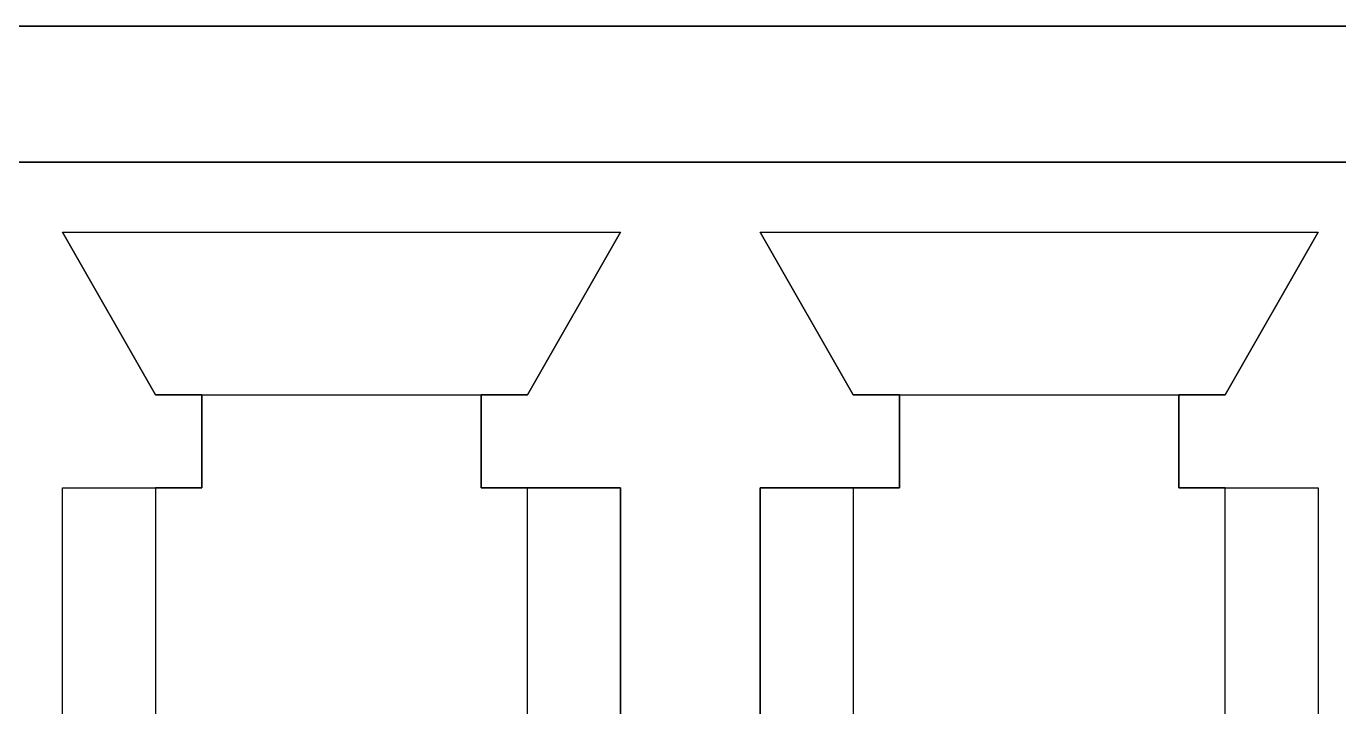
# Model space of a CAD drawing. Header units: millimetres. Extents: x -58 to 58, y -6 to 23.
# Drawn here: x 18.92 to 26.09, y 10.59 to 14.3 of the extents above; entities that cross this region are included whole.
import ezdxf

# ---------------------------------------------------------------- set-up
doc = ezdxf.new("R2010")
doc.units = ezdxf.units.MM
doc.header["$MEASUREMENT"] = 0
doc.layers.add('CL57_ASM', color=7, linetype='CONTINUOUS')

msp = doc.modelspace()

# ---------------------------------------------------------------- linework, layer by layer
at = {"layer": 'CL57_ASM'}
for p, q in [((42.2, 14.3, -1), (-43.8, 14.3, -1)), ((-43.8, 14.3), (42.2, 14.3)), ((-43.8, 14.3), (42.2, 14.3)), ((42.2, 14.3, -1), (-43.8, 14.3, -1)), ((42.2, 14.3, -1), (-43.8, 14.3, -1)), ((-43.8, 14.3), (42.2, 14.3)), ((-43.8, 14.3), (42.2, 14.3)), ((42.2, 14.3, -1), (-43.8, 14.3, -1)), ((42.2, 14.3, -1), (-43.8, 14.3, -1)), ((-43.8, 14.3), (42.2, 14.3)), ((-43.8, 14.3), (42.2, 14.3)), ((42.2, 14.3, -1), (-43.8, 14.3, -1)), ((42.2, 13.558), (10.421, 13.558)), ((10.421, 13.558, -9.144), (42.298, 13.558, -9.144)), ((10.421, 13.558, -9.144), (42.298, 13.558, -9.144)), ((42.2, 13.558), (10.421, 13.558)), ((42.2, 13.558), (10.421, 13.558)), ((10.421, 13.558, -9.144), (42.298, 13.558, -9.144)), ((10.421, 13.558, -9.144), (42.298, 13.558, -9.144)), ((42.2, 13.558), (10.421, 13.558)), ((42.2, 13.558), (10.421, 13.558)), ((10.421, 13.558, -9.144), (42.298, 13.558, -9.144)), ((10.421, 13.558, -9.144), (42.298, 13.558, -9.144)), ((42.2, 13.558), (10.421, 13.558)), ((19.1205, 13.177), (19.6285, 12.288)), ((19.1205, 13.177), (22.1685, 13.177)), ((19.1205, 13.177, -8.128), (22.1685, 13.177, -8.128)), ((19.1205, 13.177), (19.1205, 13.177, -8.128)), ((19.1205, 13.177), (22.1685, 13.177)), ((19.6285, 12.288, -8.128), (19.1205, 13.177, -8.128)), ((19.1205, 13.177, -8.128), (22.1685, 13.177, -8.128)), ((19.1205, 13.177), (19.1205, 13.177, -8.128)), ((19.1205, 13.177), (19.6285, 12.288)), ((19.6285, 12.288, -8.128), (19.1205, 13.177, -8.128)), ((19.1205, 13.177), (19.6285, 12.288)), ((19.1205, 13.177), (22.1685, 13.177)), ((19.1205, 13.177, -8.128), (22.1685, 13.177, -8.128)), ((19.1205, 13.177), (19.1205, 13.177, -8.128)), ((19.1205, 13.177), (22.1685, 13.177)), ((19.6285, 12.288, -8.128), (19.1205, 13.177, -8.128)), ((19.1205, 13.177, -8.128), (22.1685, 13.177, -8.128)), ((19.1205, 13.177), (19.1205, 13.177, -8.128)), ((19.1205, 13.177), (19.6285, 12.288)), ((19.6285, 12.288, -8.128), (19.1205, 13.177, -8.128)), ((19.1205, 13.177), (19.6285, 12.288)), ((19.1205, 13.177), (22.1685, 13.177)), ((19.1205, 13.177, -8.128), (22.1685, 13.177, -8.128)), ((19.1205, 13.177), (19.1205, 13.177, -8.128)), ((19.1205, 13.177), (22.1685, 13.177)), ((19.6285, 12.288, -8.128), (19.1205, 13.177, -8.128)), ((19.1205, 13.177, -8.128), (22.1685, 13.177, -8.128)), ((19.1205, 13.177), (19.1205, 13.177, -8.128)), ((19.1205, 13.177), (19.6285, 12.288)), ((19.6285, 12.288, -8.128), (19.1205, 13.177, -8.128)), ((21.6605, 12.288), (22.1685, 13.177)), ((22.1685, 13.177, -8.128), (21.6605, 12.288, -8.128)), ((22.1685, 13.177, -8.128), (21.6605, 12.288, -8.128)), ((21.6605, 12.288), (22.1685, 13.177)), ((21.6605, 12.288), (22.1685, 13.177)), ((22.1685, 13.177, -8.128), (21.6605, 12.288, -8.128)), ((22.1685, 13.177, -8.128), (21.6605, 12.288, -8.128)), ((21.6605, 12.288), (22.1685, 13.177)), ((21.6605, 12.288), (22.1685, 13.177)), ((22.1685, 13.177, -8.128), (21.6605, 12.288, -8.128)), ((22.1685, 13.177, -8.128), (21.6605, 12.288, -8.128)), ((21.6605, 12.288), (22.1685, 13.177)), ((22.1685, 13.177, -8.128), (22.1685, 13.177)), ((22.1685, 13.177, -8.128), (22.1685, 13.177)), ((22.1685, 13.177, -8.128), (22.1685, 13.177)), ((22.1685, 13.177, -8.128), (22.1685, 13.177)), ((22.1685, 13.177, -8.128), (22.1685, 13.177)), ((22.1685, 13.177, -8.128), (22.1685, 13.177)), ((22.9305, 13.177), (23.4385, 12.288)), ((22.9305, 13.177), (25.9785, 13.177)), ((22.9305, 13.177, -8.128), (25.9785, 13.177, -8.128)), ((22.9305, 13.177), (22.9305, 13.177, -8.128)), ((22.9305, 13.177), (25.9785, 13.177)), ((23.4385, 12.288, -8.128), (22.9305, 13.177, -8.128)), ((22.9305, 13.177, -8.128), (25.9785, 13.177, -8.128)), ((22.9305, 13.177), (22.9305, 13.177, -8.128)), ((22.9305, 13.177), (23.4385, 12.288)), ((23.4385, 12.288, -8.128), (22.9305, 13.177, -8.128)), ((22.9305, 13.177), (23.4385, 12.288)), ((22.9305, 13.177), (25.9785, 13.177)), ((22.9305, 13.177, -8.128), (25.9785, 13.177, -8.128)), ((22.9305, 13.177), (22.9305, 13.177, -8.128)), ((22.9305, 13.177), (25.9785, 13.177)), ((23.4385, 12.288, -8.128), (22.9305, 13.177, -8.128)), ((22.9305, 13.177, -8.128), (25.9785, 13.177, -8.128)), ((22.9305, 13.177), (22.9305, 13.177, -8.128)), ((22.9305, 13.177), (23.4385, 12.288)), ((23.4385, 12.288, -8.128), (22.9305, 13.177, -8.128)), ((22.9305, 13.177), (23.4385, 12.288)), ((22.9305, 13.177), (25.9785, 13.177)), ((22.9305, 13.177, -8.128), (25.9785, 13.177, -8.128)), ((22.9305, 13.177), (22.9305, 13.177, -8.128)), ((22.9305, 13.177), (25.9785, 13.177)), ((23.4385, 12.288, -8.128), (22.9305, 13.177, -8.128)), ((22.9305, 13.177, -8.128), (25.9785, 13.177, -8.128)), ((22.9305, 13.177), (22.9305, 13.177, -8.128)), ((22.9305, 13.177), (23.4385, 12.288)), ((23.4385, 12.288, -8.128), (22.9305, 13.177, -8.128)), ((25.4705, 12.288), (25.9785, 13.177)), ((25.9785, 13.177, -8.128), (25.4705, 12.288, -8.128)), ((25.9785, 13.177, -8.128), (25.4705, 12.288, -8.128)), ((25.4705, 12.288), (25.9785, 13.177)), ((25.4705, 12.288), (25.9785, 13.177)), ((25.9785, 13.177, -8.128), (25.4705, 12.288, -8.128)), ((25.9785, 13.177, -8.128), (25.4705, 12.288, -8.128)), ((25.4705, 12.288), (25.9785, 13.177)), ((25.4705, 12.288), (25.9785, 13.177)), ((25.9785, 13.177, -8.128), (25.4705, 12.288, -8.128)), ((25.9785, 13.177, -8.128), (25.4705, 12.288, -8.128)), ((25.4705, 12.288), (25.9785, 13.177)), ((25.9785, 13.177, -8.128), (25.9785, 13.177)), ((25.9785, 13.177, -8.128), (25.9785, 13.177)), ((25.9785, 13.177, -8.128), (25.9785, 13.177)), ((25.9785, 13.177, -8.128), (25.9785, 13.177)), ((25.9785, 13.177, -8.128), (25.9785, 13.177)), ((25.9785, 13.177, -8.128), (25.9785, 13.177)), ((19.8825, 12.288), (19.6285, 12.288)), ((19.6285, 12.288, -8.128), (21.6605, 12.288, -8.128)), ((19.6285, 12.288, -8.128), (21.6605, 12.288, -8.128)), ((19.6285, 12.288, -8.128), (19.6285, 12.288)), ((19.8825, 12.288), (19.6285, 12.288)), ((19.6285, 12.288, -8.128), (19.6285, 12.288)), ((19.8825, 12.288), (19.6285, 12.288)), ((19.6285, 12.288, -8.128), (21.6605, 12.288, -8.128)), ((19.6285, 12.288, -8.128), (21.6605, 12.288, -8.128)), ((19.6285, 12.288, -8.128), (19.6285, 12.288)), ((19.8825, 12.288), (19.6285, 12.288)), ((19.6285, 12.288, -8.128), (19.6285, 12.288)), ((19.8825, 12.288), (19.6285, 12.288)), ((19.6285, 12.288, -8.128), (21.6605, 12.288, -8.128)), ((19.6285, 12.288, -8.128), (21.6605, 12.288, -8.128)), ((19.6285, 12.288, -8.128), (19.6285, 12.288)), ((19.8825, 12.288), (19.6285, 12.288)), ((19.6285, 12.288, -8.128), (19.6285, 12.288)), ((19.8825, 11.78), (19.8825, 12.288)), ((19.8825, 12.288), (19.8825, 12.288, -6.985)), ((19.8825, 12.288, -6.985), (21.4065, 12.288, -6.985)), ((19.8825, 12.288, -6.985), (21.4065, 12.288, -6.985)), ((19.8825, 12.288, -6.985), (19.8825, 11.78, -6.985)), ((19.8825, 12.288, -6.985), (19.8825, 11.78, -6.985)), ((19.8825, 12.288), (19.8825, 12.288, -6.985)), ((19.8825, 11.78), (19.8825, 12.288)), ((19.8825, 11.78), (19.8825, 12.288)), ((19.8825, 12.288), (19.8825, 12.288, -6.985)), ((19.8825, 12.288, -6.985), (21.4065, 12.288, -6.985)), ((19.8825, 12.288, -6.985), (21.4065, 12.288, -6.985)), ((19.8825, 12.288, -6.985), (19.8825, 11.78, -6.985)), ((19.8825, 12.288, -6.985), (19.8825, 11.78, -6.985)), ((19.8825, 12.288), (19.8825, 12.288, -6.985)), ((19.8825, 11.78), (19.8825, 12.288)), ((19.8825, 11.78), (19.8825, 12.288)), ((19.8825, 12.288), (19.8825, 12.288, -6.985)), ((19.8825, 12.288, -6.985), (21.4065, 12.288, -6.985)), ((19.8825, 12.288, -6.985), (21.4065, 12.288, -6.985)), ((19.8825, 12.288, -6.985), (19.8825, 11.78, -6.985)), ((19.8825, 12.288, -6.985), (19.8825, 11.78, -6.985)), ((19.8825, 12.288), (19.8825, 12.288, -6.985)), ((19.8825, 11.78), (19.8825, 12.288)), ((21.6605, 12.288), (21.4065, 12.288)), ((21.4065, 12.288), (21.4065, 11.78)), ((21.4065, 12.288, -6.985), (21.4065, 12.288)), ((21.6605, 12.288), (21.4065, 12.288)), ((21.4065, 11.78, -6.985), (21.4065, 12.288, -6.985)), ((21.4065, 11.78, -6.985), (21.4065, 12.288, -6.985)), ((21.4065, 12.288, -6.985), (21.4065, 12.288)), ((21.4065, 12.288), (21.4065, 11.78)), ((21.6605, 12.288), (21.4065, 12.288)), ((21.4065, 12.288), (21.4065, 11.78)), ((21.4065, 12.288, -6.985), (21.4065, 12.288)), ((21.6605, 12.288), (21.4065, 12.288)), ((21.4065, 11.78, -6.985), (21.4065, 12.288, -6.985)), ((21.4065, 11.78, -6.985), (21.4065, 12.288, -6.985)), ((21.4065, 12.288, -6.985), (21.4065, 12.288)), ((21.4065, 12.288), (21.4065, 11.78)), ((21.6605, 12.288), (21.4065, 12.288)), ((21.4065, 12.288), (21.4065, 11.78)), ((21.4065, 12.288, -6.985), (21.4065, 12.288)), ((21.6605, 12.288), (21.4065, 12.288)), ((21.4065, 11.78, -6.985), (21.4065, 12.288, -6.985)), ((21.4065, 11.78, -6.985), (21.4065, 12.288, -6.985)), ((21.4065, 12.288, -6.985), (21.4065, 12.288)), ((21.4065, 12.288), (21.4065, 11.78)), ((21.6605, 12.288, -8.128), (21.6605, 12.288)), ((21.6605, 12.288, -8.128), (21.6605, 12.288)), ((21.6605, 12.288, -8.128), (21.6605, 12.288)), ((21.6605, 12.288, -8.128), (21.6605, 12.288)), ((21.6605, 12.288, -8.128), (21.6605, 12.288)), ((21.6605, 12.288, -8.128), (21.6605, 12.288)), ((23.6925, 12.288), (23.4385, 12.288)), ((23.4385, 12.288, -8.128), (25.4705, 12.288, -8.128)), ((23.4385, 12.288, -8.128), (25.4705, 12.288, -8.128)), ((23.4385, 12.288, -8.128), (23.4385, 12.288)), ((23.6925, 12.288), (23.4385, 12.288)), ((23.4385, 12.288, -8.128), (23.4385, 12.288)), ((23.6925, 12.288), (23.4385, 12.288)), ((23.4385, 12.288, -8.128), (25.4705, 12.288, -8.128)), ((23.4385, 12.288, -8.128), (25.4705, 12.288, -8.128)), ((23.4385, 12.288, -8.128), (23.4385, 12.288)), ((23.6925, 12.288), (23.4385, 12.288)), ((23.4385, 12.288, -8.128), (23.4385, 12.288)), ((23.6925, 12.288), (23.4385, 12.288)), ((23.4385, 12.288, -8.128), (25.4705, 12.288, -8.128)), ((23.4385, 12.288, -8.128), (25.4705, 12.288, -8.128)), ((23.4385, 12.288, -8.128), (23.4385, 12.288)), ((23.6925, 12.288), (23.4385, 12.288)), ((23.4385, 12.288, -8.128), (23.4385, 12.288)), ((23.6925, 11.78), (23.6925, 12.288)), ((23.6925, 12.288), (23.6925, 12.288, -6.985)), ((23.6925, 12.288, -6.985), (25.2165, 12.288, -6.985)), ((23.6925, 12.288, -6.985), (25.2165, 12.288, -6.985)), ((23.6925, 12.288, -6.985), (23.6925, 11.78, -6.985)), ((23.6925, 12.288, -6.985), (23.6925, 11.78, -6.985)), ((23.6925, 12.288), (23.6925, 12.288, -6.985)), ((23.6925, 11.78), (23.6925, 12.288)), ((23.6925, 11.78), (23.6925, 12.288)), ((23.6925, 12.288), (23.6925, 12.288, -6.985)), ((23.6925, 12.288, -6.985), (25.2165, 12.288, -6.985)), ((23.6925, 12.288, -6.985), (25.2165, 12.288, -6.985)), ((23.6925, 12.288, -6.985), (23.6925, 11.78, -6.985)), ((23.6925, 12.288, -6.985), (23.6925, 11.78, -6.985)), ((23.6925, 12.288), (23.6925, 12.288, -6.985)), ((23.6925, 11.78), (23.6925, 12.288)), ((23.6925, 11.78), (23.6925, 12.288)), ((23.6925, 12.288), (23.6925, 12.288, -6.985)), ((23.6925, 12.288, -6.985), (25.2165, 12.288, -6.985)), ((23.6925, 12.288, -6.985), (25.2165, 12.288, -6.985)), ((23.6925, 12.288, -6.985), (23.6925, 11.78, -6.985)), ((23.6925, 12.288, -6.985), (23.6925, 11.78, -6.985)), ((23.6925, 12.288), (23.6925, 12.288, -6.985)), ((23.6925, 11.78), (23.6925, 12.288)), ((25.4705, 12.288), (25.2165, 12.288)), ((25.2165, 12.288), (25.2165, 11.78)), ((25.2165, 12.288, -6.985), (25.2165, 12.288)), ((25.4705, 12.288), (25.2165, 12.288)), ((25.2165, 11.78, -6.985), (25.2165, 12.288, -6.985)), ((25.2165, 11.78, -6.985), (25.2165, 12.288, -6.985)), ((25.2165, 12.288, -6.985), (25.2165, 12.288)), ((25.2165, 12.288), (25.2165, 11.78)), ((25.4705, 12.288), (25.2165, 12.288)), ((25.2165, 12.288), (25.2165, 11.78)), ((25.2165, 12.288, -6.985), (25.2165, 12.288)), ((25.4705, 12.288), (25.2165, 12.288)), ((25.2165, 11.78, -6.985), (25.2165, 12.288, -6.985)), ((25.2165, 11.78, -6.985), (25.2165, 12.288, -6.985)), ((25.2165, 12.288, -6.985), (25.2165, 12.288)), ((25.2165, 12.288), (25.2165, 11.78)), ((25.4705, 12.288), (25.2165, 12.288)), ((25.2165, 12.288), (25.2165, 11.78)), ((25.2165, 12.288, -6.985), (25.2165, 12.288)), ((25.4705, 12.288), (25.2165, 12.288)), ((25.2165, 11.78, -6.985), (25.2165, 12.288, -6.985)), ((25.2165, 11.78, -6.985), (25.2165, 12.288, -6.985)), ((25.2165, 12.288, -6.985), (25.2165, 12.288)), ((25.2165, 12.288), (25.2165, 11.78)), ((25.4705, 12.288, -8.128), (25.4705, 12.288)), ((25.4705, 12.288, -8.128), (25.4705, 12.288)), ((25.4705, 12.288, -8.128), (25.4705, 12.288)), ((25.4705, 12.288, -8.128), (25.4705, 12.288)), ((25.4705, 12.288, -8.128), (25.4705, 12.288)), ((25.4705, 12.288, -8.128), (25.4705, 12.288)), ((19.1205, 7.208), (19.1205, 11.78)), ((19.1205, 11.78), (19.8825, 11.78)), ((19.1205, 7.208, -8.128), (19.1205, 11.78, -8.128)), ((19.1205, 11.78, -8.128), (19.1205, 11.78)), ((19.1205, 7.208), (19.1205, 11.78)), ((19.1205, 11.78), (19.8825, 11.78)), ((19.1205, 11.78, -8.128), (19.6285, 11.78, -8.128)), ((19.1205, 11.78, -8.128), (19.1205, 11.78)), ((19.1205, 7.208, -8.128), (19.1205, 11.78, -8.128)), ((19.1205, 11.78, -8.128), (19.6285, 11.78, -8.128)), ((19.1205, 7.208), (19.1205, 11.78)), ((19.1205, 11.78), (19.8825, 11.78)), ((19.1205, 7.208, -8.128), (19.1205, 11.78, -8.128)), ((19.1205, 11.78, -8.128), (19.1205, 11.78)), ((19.1205, 7.208), (19.1205, 11.78)), ((19.1205, 11.78), (19.8825, 11.78)), ((19.1205, 11.78, -8.128), (19.6285, 11.78, -8.128)), ((19.1205, 11.78, -8.128), (19.1205, 11.78)), ((19.1205, 7.208, -8.128), (19.1205, 11.78, -8.128)), ((19.1205, 11.78, -8.128), (19.6285, 11.78, -8.128)), ((19.1205, 7.208), (19.1205, 11.78)), ((19.1205, 11.78), (19.8825, 11.78)), ((19.1205, 7.208, -8.128), (19.1205, 11.78, -8.128)), ((19.1205, 11.78, -8.128), (19.1205, 11.78)), ((19.1205, 7.208), (19.1205, 11.78)), ((19.1205, 11.78), (19.8825, 11.78)), ((19.1205, 11.78, -8.128), (19.6285, 11.78, -8.128)), ((19.1205, 11.78, -8.128), (19.1205, 11.78)), ((19.1205, 7.208, -8.128), (19.1205, 11.78, -8.128)), ((19.1205, 11.78, -8.128), (19.6285, 11.78, -8.128)), ((19.8825, 11.78, -6.985), (19.6285, 11.78, -6.985)), ((19.6285, 11.78, -6.985), (19.6285, 9.494, -6.985)), ((19.8825, 11.78, -6.985), (19.6285, 11.78, -6.985)), ((19.6285, 11.78, -8.128), (19.6285, 11.78, -6.985)), ((19.6285, 11.78, -8.128), (19.6285, 11.78, -6.985)), ((19.6285, 11.78, -6.985), (19.6285, 9.494, -6.985)), ((19.6285, 11.78, -8.128), (19.6285, 7.208, -8.128)), ((19.6285, 11.78, -8.128), (19.6285, 7.208, -8.128)), ((19.8825, 11.78, -6.985), (19.6285, 11.78, -6.985)), ((19.6285, 11.78, -6.985), (19.6285, 9.494, -6.985)), ((19.8825, 11.78, -6.985), (19.6285, 11.78, -6.985)), ((19.6285, 11.78, -8.128), (19.6285, 11.78, -6.985)), ((19.6285, 11.78, -8.128), (19.6285, 11.78, -6.985)), ((19.6285, 11.78, -6.985), (19.6285, 9.494, -6.985)), ((19.6285, 11.78, -8.128), (19.6285, 7.208, -8.128)), ((19.6285, 11.78, -8.128), (19.6285, 7.208, -8.128)), ((19.8825, 11.78, -6.985), (19.6285, 11.78, -6.985)), ((19.6285, 11.78, -6.985), (19.6285, 9.494, -6.985)), ((19.8825, 11.78, -6.985), (19.6285, 11.78, -6.985)), ((19.6285, 11.78, -8.128), (19.6285, 11.78, -6.985)), ((19.6285, 11.78, -8.128), (19.6285, 11.78, -6.985)), ((19.6285, 11.78, -6.985), (19.6285, 9.494, -6.985)), ((19.6285, 11.78, -8.128), (19.6285, 7.208, -8.128)), ((19.6285, 11.78, -8.128), (19.6285, 7.208, -8.128)), ((19.8825, 11.78, -6.985), (19.8825, 11.78)), ((19.8825, 11.78, -6.985), (19.8825, 11.78)), ((19.8825, 11.78, -6.985), (19.8825, 11.78)), ((19.8825, 11.78, -6.985), (19.8825, 11.78)), ((19.8825, 11.78, -6.985), (19.8825, 11.78)), ((19.8825, 11.78, -6.985), (19.8825, 11.78)), ((21.4065, 11.78), (22.1685, 11.78)), ((21.6605, 11.78, -6.985), (21.4065, 11.78, -6.985)), ((21.4065, 11.78), (21.4065, 11.78, -6.985)), ((21.4065, 11.78), (22.1685, 11.78)), ((21.6605, 11.78, -6.985), (21.4065, 11.78, -6.985)), ((21.4065, 11.78), (21.4065, 11.78, -6.985)), ((21.4065, 11.78), (22.1685, 11.78)), ((21.6605, 11.78, -6.985), (21.4065, 11.78, -6.985)), ((21.4065, 11.78), (21.4065, 11.78, -6.985)), ((21.4065, 11.78), (22.1685, 11.78)), ((21.6605, 11.78, -6.985), (21.4065, 11.78, -6.985)), ((21.4065, 11.78), (21.4065, 11.78, -6.985)), ((21.4065, 11.78), (22.1685, 11.78)), ((21.6605, 11.78, -6.985), (21.4065, 11.78, -6.985)), ((21.4065, 11.78), (21.4065, 11.78, -6.985)), ((21.4065, 11.78), (22.1685, 11.78)), ((21.6605, 11.78, -6.985), (21.4065, 11.78, -6.985)), ((21.4065, 11.78), (21.4065, 11.78, -6.985)), ((21.6605, 9.494, -6.985), (21.6605, 11.78, -6.985)), ((21.6605, 11.78, -8.128), (21.6605, 11.78, -6.985)), ((21.6605, 9.494, -6.985), (21.6605, 11.78, -6.985)), ((21.6605, 7.208, -8.128), (21.6605, 11.78, -8.128)), ((22.1685, 11.78, -8.128), (21.6605, 11.78, -8.128)), ((21.6605, 7.208, -8.128), (21.6605, 11.78, -8.128)), ((22.1685, 11.78, -8.128), (21.6605, 11.78, -8.128)), ((21.6605, 11.78, -8.128), (21.6605, 11.78, -6.985)), ((21.6605, 9.494, -6.985), (21.6605, 11.78, -6.985)), ((21.6605, 11.78, -8.128), (21.6605, 11.78, -6.985)), ((21.6605, 9.494, -6.985), (21.6605, 11.78, -6.985)), ((21.6605, 7.208, -8.128), (21.6605, 11.78, -8.128)), ((22.1685, 11.78, -8.128), (21.6605, 11.78, -8.128)), ((21.6605, 7.208, -8.128), (21.6605, 11.78, -8.128)), ((22.1685, 11.78, -8.128), (21.6605, 11.78, -8.128)), ((21.6605, 11.78, -8.128), (21.6605, 11.78, -6.985)), ((21.6605, 9.494, -6.985), (21.6605, 11.78, -6.985)), ((21.6605, 11.78, -8.128), (21.6605, 11.78, -6.985)), ((21.6605, 9.494, -6.985), (21.6605, 11.78, -6.985)), ((21.6605, 7.208, -8.128), (21.6605, 11.78, -8.128)), ((22.1685, 11.78, -8.128), (21.6605, 11.78, -8.128)), ((21.6605, 7.208, -8.128), (21.6605, 11.78, -8.128)), ((22.1685, 11.78, -8.128), (21.6605, 11.78, -8.128)), ((21.6605, 11.78, -8.128), (21.6605, 11.78, -6.985)), ((22.1685, 11.78), (22.1685, 7.208)), ((22.1685, 7.208, -8.128), (22.1685, 11.78, -8.128)), ((22.1685, 11.78, -8.128), (22.1685, 11.78)), ((22.1685, 11.78, -8.128), (22.1685, 11.78)), ((22.1685, 11.78), (22.1685, 7.208)), ((22.1685, 7.208, -8.128), (22.1685, 11.78, -8.128)), ((22.1685, 11.78), (22.1685, 7.208)), ((22.1685, 7.208, -8.128), (22.1685, 11.78, -8.128)), ((22.1685, 11.78, -8.128), (22.1685, 11.78)), ((22.1685, 11.78, -8.128), (22.1685, 11.78)), ((22.1685, 11.78), (22.1685, 7.208)), ((22.1685, 7.208, -8.128), (22.1685, 11.78, -8.128)), ((22.1685, 11.78), (22.1685, 7.208)), ((22.1685, 7.208, -8.128), (22.1685, 11.78, -8.128)), ((22.1685, 11.78, -8.128), (22.1685, 11.78)), ((22.1685, 11.78, -8.128), (22.1685, 11.78)), ((22.1685, 11.78), (22.1685, 7.208)), ((22.1685, 7.208, -8.128), (22.1685, 11.78, -8.128)), ((22.9305, 7.208), (22.9305, 11.78)), ((22.9305, 11.78), (23.6925, 11.78)), ((23.4385, 11.78, -8.128), (22.9305, 11.78, -8.128)), ((22.9305, 11.78, -8.128), (22.9305, 7.208, -8.128)), ((22.9305, 7.208), (22.9305, 11.78)), ((22.9305, 11.78, -8.128), (22.9305, 7.208, -8.128)), ((22.9305, 11.78, -8.128), (22.9305, 11.78)), ((23.4385, 11.78, -8.128), (22.9305, 11.78, -8.128)), ((22.9305, 11.78, -8.128), (22.9305, 11.78)), ((22.9305, 11.78), (23.6925, 11.78)), ((22.9305, 7.208), (22.9305, 11.78)), ((22.9305, 11.78), (23.6925, 11.78)), ((23.4385, 11.78, -8.128), (22.9305, 11.78, -8.128)), ((22.9305, 11.78, -8.128), (22.9305, 7.208, -8.128)), ((22.9305, 7.208), (22.9305, 11.78)), ((22.9305, 11.78, -8.128), (22.9305, 7.208, -8.128)), ((22.9305, 11.78, -8.128), (22.9305, 11.78)), ((23.4385, 11.78, -8.128), (22.9305, 11.78, -8.128)), ((22.9305, 11.78, -8.128), (22.9305, 11.78)), ((22.9305, 11.78), (23.6925, 11.78)), ((22.9305, 7.208), (22.9305, 11.78)), ((22.9305, 11.78), (23.6925, 11.78)), ((23.4385, 11.78, -8.128), (22.9305, 11.78, -8.128)), ((22.9305, 11.78, -8.128), (22.9305, 7.208, -8.128)), ((22.9305, 7.208), (22.9305, 11.78)), ((22.9305, 11.78, -8.128), (22.9305, 7.208, -8.128)), ((22.9305, 11.78, -8.128), (22.9305, 11.78)), ((23.4385, 11.78, -8.128), (22.9305, 11.78, -8.128)), ((22.9305, 11.78, -8.128), (22.9305, 11.78)), ((22.9305, 11.78), (23.6925, 11.78)), ((23.6925, 11.78, -6.985), (23.4385, 11.78, -6.985)), ((23.4385, 11.78, -6.985), (23.4385, 9.49543, -6.985)), ((23.4385, 11.78, -8.128), (23.4385, 7.208, -8.128)), ((23.4385, 11.78, -6.985), (23.4385, 11.78, -8.128)), ((23.4385, 11.78, -6.985), (23.4385, 9.49543, -6.985)), ((23.4385, 11.78, -8.128), (23.4385, 7.208, -8.128)), ((23.6925, 11.78, -6.985), (23.4385, 11.78, -6.985)), ((23.4385, 11.78, -6.985), (23.4385, 11.78, -8.128)), ((23.6925, 11.78, -6.985), (23.4385, 11.78, -6.985)), ((23.4385, 11.78, -6.985), (23.4385, 9.49543, -6.985)), ((23.4385, 11.78, -8.128), (23.4385, 7.208, -8.128)), ((23.4385, 11.78, -6.985), (23.4385, 11.78, -8.128)), ((23.4385, 11.78, -6.985), (23.4385, 9.49543, -6.985)), ((23.4385, 11.78, -8.128), (23.4385, 7.208, -8.128)), ((23.6925, 11.78, -6.985), (23.4385, 11.78, -6.985)), ((23.4385, 11.78, -6.985), (23.4385, 11.78, -8.128)), ((23.6925, 11.78, -6.985), (23.4385, 11.78, -6.985)), ((23.4385, 11.78, -6.985), (23.4385, 9.49543, -6.985)), ((23.4385, 11.78, -8.128), (23.4385, 7.208, -8.128)), ((23.4385, 11.78, -6.985), (23.4385, 11.78, -8.128)), ((23.4385, 11.78, -6.985), (23.4385, 9.49543, -6.985)), ((23.4385, 11.78, -8.128), (23.4385, 7.208, -8.128)), ((23.6925, 11.78, -6.985), (23.4385, 11.78, -6.985)), ((23.4385, 11.78, -6.985), (23.4385, 11.78, -8.128)), ((23.6925, 11.78, -6.985), (23.6925, 11.78)), ((23.6925, 11.78, -6.985), (23.6925, 11.78)), ((23.6925, 11.78, -6.985), (23.6925, 11.78)), ((23.6925, 11.78, -6.985), (23.6925, 11.78)), ((23.6925, 11.78, -6.985), (23.6925, 11.78)), ((23.6925, 11.78, -6.985), (23.6925, 11.78)), ((25.2165, 11.78), (25.9785, 11.78)), ((25.4705, 11.78, -6.985), (25.2165, 11.78, -6.985)), ((25.2165, 11.78), (25.9785, 11.78)), ((25.4705, 11.78, -6.985), (25.2165, 11.78, -6.985)), ((25.2165, 11.78), (25.2165, 11.78, -6.985)), ((25.2165, 11.78), (25.2165, 11.78, -6.985)), ((25.2165, 11.78), (25.9785, 11.78)), ((25.4705, 11.78, -6.985), (25.2165, 11.78, -6.985)), ((25.2165, 11.78), (25.9785, 11.78)), ((25.4705, 11.78, -6.985), (25.2165, 11.78, -6.985)), ((25.2165, 11.78), (25.2165, 11.78, -6.985)), ((25.2165, 11.78), (25.2165, 11.78, -6.985)), ((25.2165, 11.78), (25.9785, 11.78)), ((25.4705, 11.78, -6.985), (25.2165, 11.78, -6.985)), ((25.2165, 11.78), (25.9785, 11.78)), ((25.4705, 11.78, -6.985), (25.2165, 11.78, -6.985)), ((25.2165, 11.78), (25.2165, 11.78, -6.985)), ((25.2165, 11.78), (25.2165, 11.78, -6.985)), ((25.4705, 9.494, -6.985), (25.4705, 11.78, -6.985)), ((25.4705, 9.494, -6.985), (25.4705, 11.78, -6.985)), ((25.4705, 7.208, -8.128), (25.4705, 11.78, -8.128)), ((25.4705, 11.78, -8.128), (25.4705, 11.78, -6.985)), ((25.4705, 11.78, -8.128), (25.9785, 11.78, -8.128)), ((25.4705, 11.78, -8.128), (25.4705, 11.78, -6.985)), ((25.4705, 7.208, -8.128), (25.4705, 11.78, -8.128)), ((25.4705, 11.78, -8.128), (25.9785, 11.78, -8.128)), ((25.4705, 9.494, -6.985), (25.4705, 11.78, -6.985)), ((25.4705, 9.494, -6.985), (25.4705, 11.78, -6.985)), ((25.4705, 7.208, -8.128), (25.4705, 11.78, -8.128)), ((25.4705, 11.78, -8.128), (25.4705, 11.78, -6.985)), ((25.4705, 11.78, -8.128), (25.9785, 11.78, -8.128)), ((25.4705, 11.78, -8.128), (25.4705, 11.78, -6.985)), ((25.4705, 7.208, -8.128), (25.4705, 11.78, -8.128)), ((25.4705, 11.78, -8.128), (25.9785, 11.78, -8.128)), ((25.4705, 9.494, -6.985), (25.4705, 11.78, -6.985)), ((25.4705, 9.494, -6.985), (25.4705, 11.78, -6.985)), ((25.4705, 7.208, -8.128), (25.4705, 11.78, -8.128)), ((25.4705, 11.78, -8.128), (25.4705, 11.78, -6.985)), ((25.4705, 11.78, -8.128), (25.9785, 11.78, -8.128)), ((25.4705, 11.78, -8.128), (25.4705, 11.78, -6.985)), ((25.4705, 7.208, -8.128), (25.4705, 11.78, -8.128)), ((25.4705, 11.78, -8.128), (25.9785, 11.78, -8.128)), ((25.9785, 11.78), (25.9785, 7.208)), ((25.9785, 11.78, -8.128), (25.9785, 11.78)), ((25.9785, 11.78, -8.128), (25.9785, 7.208, -8.128)), ((25.9785, 11.78, -8.128), (25.9785, 11.78)), ((25.9785, 11.78), (25.9785, 7.208)), ((25.9785, 11.78, -8.128), (25.9785, 7.208, -8.128)), ((25.9785, 11.78), (25.9785, 7.208)), ((25.9785, 11.78, -8.128), (25.9785, 11.78)), ((25.9785, 11.78, -8.128), (25.9785, 7.208, -8.128)), ((25.9785, 11.78, -8.128), (25.9785, 11.78)), ((25.9785, 11.78), (25.9785, 7.208)), ((25.9785, 11.78, -8.128), (25.9785, 7.208, -8.128)), ((25.9785, 11.78), (25.9785, 7.208)), ((25.9785, 11.78, -8.128), (25.9785, 11.78)), ((25.9785, 11.78, -8.128), (25.9785, 7.208, -8.128)), ((25.9785, 11.78, -8.128), (25.9785, 11.78)), ((25.9785, 11.78), (25.9785, 7.208)), ((25.9785, 11.78, -8.128), (25.9785, 7.208, -8.128))]:
    msp.add_line(p, q, dxfattribs=at)

doc.saveas('drawing.dxf')
